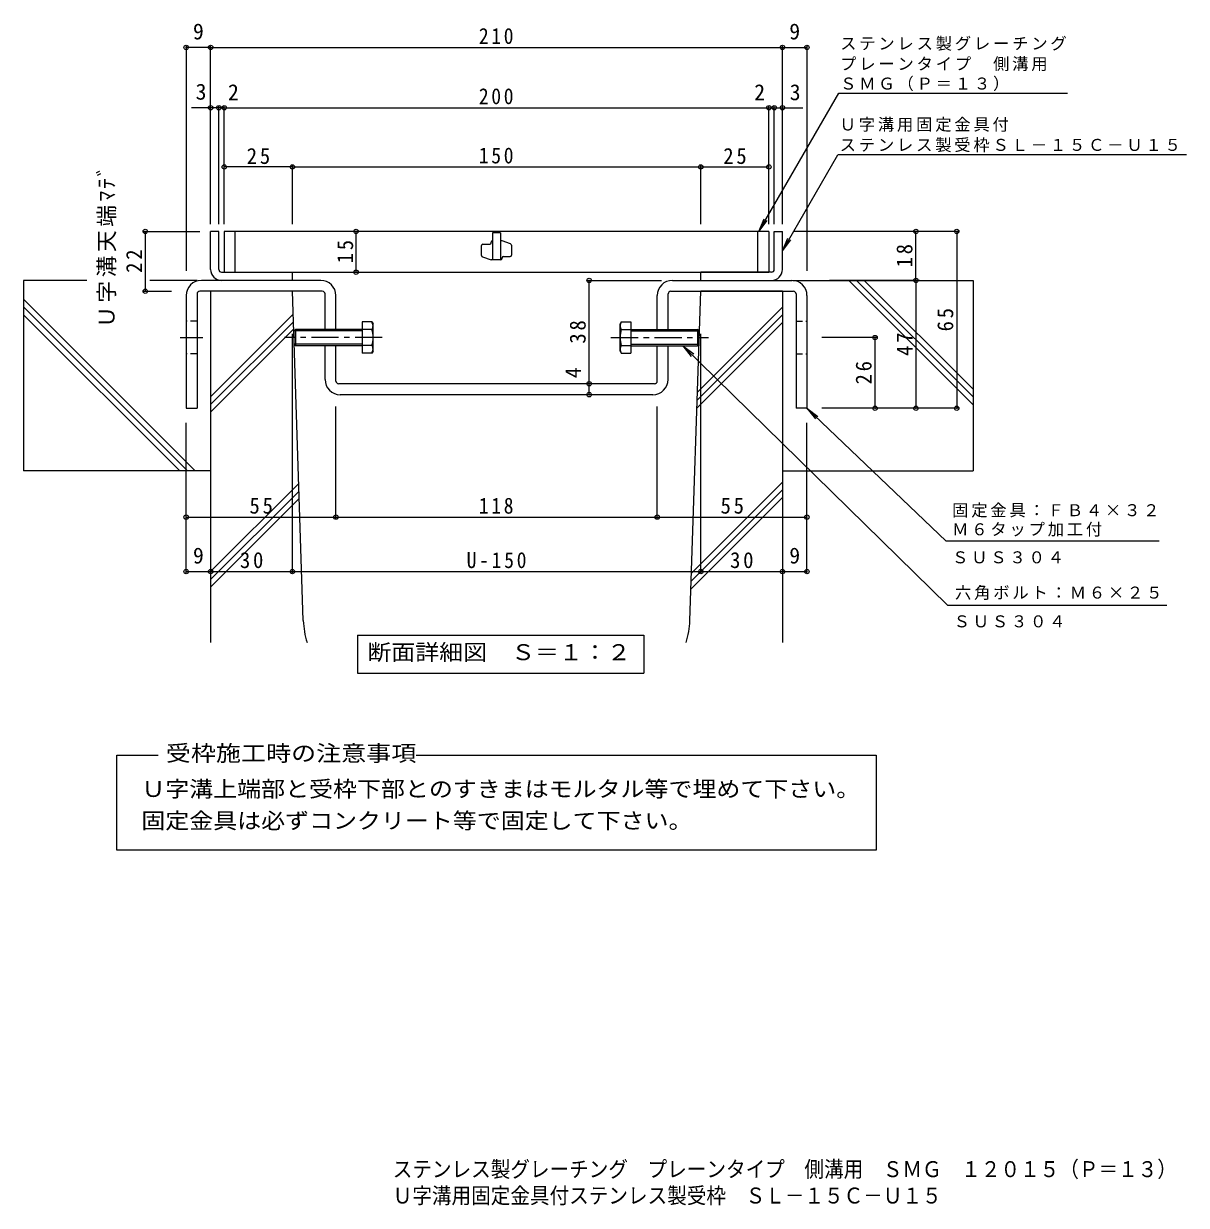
# Model space of a CAD drawing. Units: millimetres at full size. Extents: x -230 to 433, y -388 to 275.
# Drawn here: x -229.7 to 197.3, y -387.7 to 46.5 of the extents above; entities that cross this region are included whole.
import ezdxf
from ezdxf.enums import TextEntityAlignment as Align

# ---------------------------------------------------------------- set-up
doc = ezdxf.new("R2010")
doc.units = ezdxf.units.MM
doc.header["$LTSCALE"] = 2
doc.header["$PDMODE"] = 32
doc.header["$PDSIZE"] = 1.6
doc.linetypes.add('CHAIN1', pattern=[8, 5, -1, 1, -1])
doc.linetypes.add('DASHED1', pattern=[1.8, 1.2, -0.6])
doc.layers.add('D-0', color=2, linetype='Continuous')
for name, color, linetype, lineweight in [('D-1', 2, 'Continuous', 9), ('D-2', 3, 'Continuous', 9), ('D-4', 7, 'Continuous', 9), ('D-5', 7, 'Continuous', 9), ('D-6', 6, 'Continuous', 9), ('D-8', 3, 'Continuous', 9), ('D-A', 2, 'Continuous', 9)]:
    doc.layers.add(name, color=color, linetype=linetype, lineweight=lineweight)
doc.styles.add('ＭＳ ゴシック', font='')
doc.styles.get('ＭＳ ゴシック').set_extended_font_data('MS Gothic')

msp = doc.modelspace()

# ---------------------------------------------------------------- linework, layer by layer
at = {"layer": 'D-1'}
for p, q in [((-158.057, -29.867), (-161.057, -29.867)), ((-161.057, -43.867), (-161.057, -29.867)), ((-158.057, -43.867), (-158.057, -29.867)), ((45.942, -29.867), (48.942, -29.867)), ((45.942, -43.867), (45.942, -29.867)), ((48.942, -43.867), (48.942, -29.867)), ((-157.057, -44.867), (-131.057, -44.867)), ((-131.057, -47.867), (-131.057, -44.867)), ((44.942, -44.867), (18.942, -44.867)), ((18.942, -47.867), (18.942, -44.867)), ((-157.057, -47.867), (-158.058, -47.867)), ((-131.057, -47.867), (-157.057, -47.867)), ((18.942, -47.867), (44.943, -47.867)), ((44.943, -47.867), (45.943, -47.867))]:
    msp.add_line(p, q, dxfattribs=at)
for centre, radius, start, end in [((-157.057, -43.867), 4, 180, 270), ((-157.057, -43.867), 1, 180, 270), ((44.942, -43.867), 1, 270, 0), ((44.942, -43.867), 4, 270, 0)]:
    msp.add_arc(centre, radius, start, end, dxfattribs=at)
at = {"layer": 'D-2'}
for p, q in [((-156.057, -29.867), (-156.057, -44.867)), ((43.943, -29.867), (-156.057, -29.867)), ((-152.057, -44.867), (-152.057, -29.867)), ((-57.557, -30.367), (-57.557, -40.367)), ((-54.558, -30.367), (-57.557, -30.367)), ((-54.558, -30.367), (-54.558, -40.367)), ((39.943, -44.867), (39.943, -29.867)), ((43.943, -29.867), (43.943, -44.867)), ((-61.058, -34.617), (-58.558, -34.617)), ((-58.058, -34.117), (-58.058, -33.868)), ((-54.058, -33.367), (-54.558, -33.367)), ((-50.889, -34.499), (-54.058, -33.367)), ((-61.558, -38.765), (-61.558, -35.117)), ((-50.558, -34.97), (-50.558, -38.617)), ((-61.226, -39.236), (-58.058, -40.367)), ((-54.558, -40.367), (-58.058, -40.367)), ((-54.058, -39.867), (-54.058, -39.618)), ((-53.557, -39.117), (-51.057, -39.117)), ((-156.057, -44.867), (43.943, -44.867))]:
    msp.add_line(p, q, dxfattribs=at)
for centre, start, end in [((-61.058, -35.117), 90, 180), ((-58.558, -34.117), 270, 0), ((-57.557, -33.868), 90, 180), ((-51.057, -34.97), 0, 70.34616), ((-61.058, -38.765), 180, 250.34616), ((-51.057, -38.617), 270, 0), ((-54.558, -39.867), 270, 0), ((-53.557, -39.618), 90, 180)]:
    msp.add_arc(centre, 0.5, start, end, dxfattribs=at)
at = {"layer": 'D-4'}
for p, q in [((-170.057, 38.306), (-170.057, -44.402)), ((-161.057, 37.706), (-170.057, 37.706)), ((-161.057, -27.276), (-161.057, 38.306)), ((-161.057, 37.706), (48.942, 37.706)), ((48.942, -27.276), (48.942, 38.306)), ((48.942, 37.706), (57.943, 37.706)), ((57.943, 38.306), (57.943, -44.402)), ((-157.058, 15.567), (-168.139, 15.567)), ((-158.058, -27.276), (-158.058, 16.167)), ((-156.058, 15.567), (-157.058, 15.567)), ((-156.058, -27.276), (-156.058, 16.167)), ((-156.058, 15.567), (43.943, 15.567)), ((43.943, -27.276), (43.943, 16.167)), ((45.943, -27.276), (45.943, 16.167)), ((-131.057, -6.184), (-156.058, -6.184)), ((-131.057, -27.276), (-131.057, -5.584)), ((-131.057, -6.184), (18.943, -6.184)), ((18.943, -27.276), (18.943, -5.584)), ((18.943, -6.184), (43.943, -6.184)), ((-185.657, -29.867), (-165.057, -29.867)), ((-185.057, -29.867), (-185.057, -51.867)), ((-107.671, -44.867), (-107.671, -29.867)), ((113.543, -29.867), (52.942, -29.867)), ((97.943, -47.867), (97.943, -29.867)), ((112.943, -29.867), (112.943, -94.867)), ((-185.657, -51.867), (-175.488, -51.867)), ((-22.657, -47.867), (4.543, -47.867)), ((-22.057, -85.867), (-22.057, -47.867)), ((99.221, -47.867), (66.263, -47.867)), ((97.943, -47.867), (97.943, -94.867)), ((-131.057, -155.467), (-131.057, -67.48)), ((18.943, -155.467), (18.943, -67.48)), ((83.543, -68.867), (63.374, -68.867)), ((82.943, -94.867), (82.943, -68.867)), ((-22.057, -89.867), (-22.057, -85.867)), ((-115.057, -135.468), (-115.057, -94.188)), ((2.943, -135.468), (2.943, -94.188)), ((113.543, -94.867), (63.374, -94.867)), ((-170.057, -155.467), (-170.057, -100.241)), ((57.943, -155.467), (57.943, -100.241)), ((-170.057, -134.868), (-115.057, -134.868)), ((-115.057, -134.868), (2.943, -134.868)), ((2.943, -134.868), (57.943, -134.868)), ((-170.057, -154.867), (-161.057, -154.867)), ((-161.057, -154.867), (-131.057, -154.867)), ((-131.057, -154.867), (18.943, -154.867)), ((18.943, -154.867), (48.943, -154.867)), ((48.943, -154.867), (57.943, -154.867))]:
    msp.add_line(p, q, dxfattribs=at)
msp.add_lwpolyline([(43.943, 15.567), (44.943, 15.567), (56.475, 15.567)], dxfattribs=at)
for p in [(-170.057, 37.706), (-161.057, 37.706), (48.942, 37.706), (57.943, 37.706), (-161.057, 15.567), (-158.058, 15.567), (-156.058, 15.567), (43.943, 15.567), (45.943, 15.567), (48.942, 15.567), (-156.058, -6.184), (-131.057, -6.184), (18.943, -6.184), (43.943, -6.184), (-185.057, -29.867), (-107.671, -29.867), (97.943, -29.867), (112.943, -29.867), (-107.671, -44.867), (-22.057, -47.867), (97.943, -47.867), (-185.057, -51.867), (82.943, -68.867), (-22.057, -85.867), (-22.057, -89.867), (82.943, -94.867), (97.943, -94.867), (112.943, -94.867), (-170.057, -134.868), (-115.057, -134.868), (2.943, -134.868), (57.943, -134.868), (-170.057, -154.867), (-161.057, -154.867), (-131.057, -154.867), (18.943, -154.867), (48.943, -154.867), (57.943, -154.867)]:
    msp.add_point(p, dxfattribs=at)
at = {"layer": 'D-5'}
for p, q in [((40.282, -29.867), (69.627, 20.959)), ((69.627, 20.959), (153.671, 20.959)), ((48.942, -36.998), (69.3, -1.737)), ((197.262, -1.737), (69.3, -1.737)), ((40.282, -29.867), (42.196, -25.248)), ((40.282, -29.867), (43.326, -25.901)), ((48.942, -36.998), (50.856, -32.378)), ((48.942, -36.998), (51.986, -33.031)), ((12.348, -71.867), (109.696, -167.301)), ((12.348, -71.867), (16.345, -74.872)), ((12.348, -71.867), (15.431, -75.804)), ((57.943, -94.867), (61.026, -98.804)), ((57.943, -94.867), (61.939, -97.872)), ((57.943, -94.867), (109.11, -143.689)), ((187.225, -143.689), (109.11, -143.689)), ((190.126, -167.301), (109.696, -167.301)), ((-107.127, -178.177), (-1.927, -178.177)), ((-107.127, -178.177), (-107.127, -192.177)), ((-1.927, -178.177), (-1.927, -192.177)), ((-107.127, -192.177), (-1.927, -192.177)), ((-195.516, -222.319), (-180.299, -222.319)), ((-195.516, -257.241), (-195.516, -222.319)), ((-85.585, -222.319), (83.401, -222.319)), ((83.401, -222.319), (83.401, -257.241)), ((83.401, -257.241), (-195.516, -257.241))]:
    msp.add_line(p, q, dxfattribs=at)
at = {"layer": 'D-6'}
for p, q in [((-229.737, -47.867), (-229.737, -117.867)), ((-206.479, -47.867), (-229.737, -47.867)), ((-166.057, -47.867), (-183.354, -47.867)), ((-131.057, -51.867), (-161.057, -51.867)), ((-161.057, -51.867), (-161.057, -180.911)), ((-127.024, -172.867), (-131.057, -51.867)), ((14.909, -172.867), (18.943, -51.867)), ((48.943, -51.867), (18.943, -51.867)), ((48.943, -51.867), (48.943, -180.911)), ((52.693, -47.867), (118.943, -47.867)), ((118.943, -93.55), (73.26, -47.867)), ((118.943, -90.722), (76.088, -47.867)), ((118.943, -87.893), (78.917, -47.867)), ((118.943, -47.867), (118.943, -117.867)), ((-166.695, -117.867), (-229.737, -54.825)), ((-169.523, -117.867), (-229.737, -57.653)), ((-172.352, -117.867), (-229.737, -60.482)), ((-161.057, -90.605), (-130.776, -60.323)), ((17.609, -91.872), (48.943, -60.538)), ((17.707, -88.946), (48.943, -57.71)), ((-161.057, -93.433), (-130.684, -63.06)), ((17.512, -94.798), (48.943, -63.367)), ((-161.057, -96.262), (-130.593, -65.797)), ((-161.057, -117.867), (-229.737, -117.867)), ((48.943, -117.867), (118.943, -117.867)), ((-161.057, -154.898), (-128.702, -122.542)), ((-161.057, -157.726), (-128.61, -125.279)), ((15.392, -158.382), (48.943, -124.832)), ((15.49, -155.456), (48.943, -122.003)), ((-161.057, -160.555), (-128.519, -128.016)), ((15.295, -161.308), (48.943, -127.66))]:
    msp.add_line(p, q, dxfattribs=at)
for centre, start, end in [((-97.041, -171.867), 181.90909, 197.54433), ((-15.074, -171.867), 342.45567, 358.09091)]:
    msp.add_arc(centre, 30, start, end, dxfattribs=at)
at = {"layer": 'D-8'}
for p, q in [((-120.057, -51.867), (-165.057, -51.867)), ((-120.657, -47.867), (-164.457, -47.867)), ((7.943, -51.867), (52.943, -51.867)), ((8.543, -47.867), (52.343, -47.867)), ((-166.057, -52.867), (-166.057, -94.867)), ((-119.057, -65.867), (-119.057, -52.867)), ((-115.057, -65.867), (-115.057, -53.467)), ((2.943, -65.867), (2.943, -53.467)), ((6.943, -65.867), (6.943, -52.867)), ((53.943, -52.867), (53.943, -94.867)), ((-119.057, -84.267), (-119.057, -71.867)), ((-115.057, -84.867), (-115.057, -71.867)), ((2.943, -84.867), (2.943, -71.867)), ((6.943, -84.267), (6.943, -71.867)), ((1.943, -85.867), (-114.057, -85.867)), ((1.343, -89.867), (-113.457, -89.867))]:
    msp.add_line(p, q, dxfattribs=at)
at = {"layer": 'D-8', "linetype": 'DASHED1'}
for p, q in [((-166.057, -62.867), (-170.057, -62.867)), ((53.943, -62.867), (57.943, -62.867)), ((-166.057, -74.867), (-170.057, -74.867)), ((53.943, -74.867), (57.943, -74.867))]:
    msp.add_line(p, q, dxfattribs=at)
at = {"layer": 'D-8', "linetype": 'CHAIN1'}
msp.add_line((-172.2, -68.867), (-163.943, -68.867), dxfattribs=at)
at = {"layer": 'D-8'}
for points in [[(-170.057, -53.467), (-170.057, -94.867), (-166.057, -94.867)], [(57.943, -53.467), (57.943, -94.867), (53.943, -94.867)]]:
    msp.add_lwpolyline(points, dxfattribs=at)
for centre, radius, start, end in [((-164.457, -53.467), 5.6, 90, 180), ((-165.057, -52.867), 1, 90, 180), ((-120.657, -53.467), 5.6, 0, 90), ((-120.057, -52.867), 1, 0, 90), ((8.543, -53.467), 5.6, 90, 180), ((7.943, -52.867), 1, 90, 180), ((52.343, -53.467), 5.6, 0, 90), ((52.943, -52.867), 1, 0, 90), ((-113.457, -84.267), 5.6, 180, 270), ((-114.057, -84.867), 1, 180, 270), ((1.343, -84.267), 5.6, 270, 0), ((1.943, -84.867), 1, 270, 0)]:
    msp.add_arc(centre, radius, start, end, dxfattribs=at)
at = {"layer": 'D-A'}
for p, q in [((-101.855, -63.094), (-105.409, -63.094)), ((-105.409, -63.094), (-105.409, -74.641)), ((-101.855, -63.094), (-101.409, -63.867)), ((-101.409, -73.867), (-101.409, -63.867)), ((-10.259, -63.094), (-10.706, -63.867)), ((-10.706, -73.867), (-10.706, -63.867)), ((-10.259, -63.094), (-6.706, -63.094)), ((-6.706, -63.094), (-6.706, -74.641)), ((-130.409, -66.409), (-129.867, -65.867)), ((-105.409, -66.409), (-130.409, -66.409)), ((-130.409, -71.326), (-130.409, -66.409)), ((-105.409, -65.867), (-129.867, -65.867)), ((-129.867, -65.867), (-129.867, -71.867)), ((-101.855, -65.98), (-105.409, -65.98)), ((-10.259, -65.98), (-6.706, -65.98)), ((-6.706, -65.867), (17.752, -65.867)), ((-6.706, -66.409), (18.294, -66.409)), ((18.294, -66.409), (17.752, -65.867)), ((17.752, -65.867), (17.752, -71.867)), ((18.294, -71.326), (18.294, -66.409)), ((-105.409, -71.326), (-130.409, -71.326)), ((-130.409, -71.326), (-129.867, -71.867)), ((-105.409, -71.867), (-129.867, -71.867)), ((-101.855, -71.754), (-105.409, -71.754)), ((-10.259, -71.754), (-6.706, -71.754)), ((-6.706, -71.326), (18.294, -71.326)), ((-6.706, -71.867), (17.752, -71.867)), ((18.294, -71.326), (17.752, -71.867)), ((-101.855, -74.641), (-105.409, -74.641)), ((-101.409, -73.867), (-101.855, -74.641)), ((-10.706, -73.867), (-10.259, -74.641)), ((-10.259, -74.641), (-6.706, -74.641))]:
    msp.add_line(p, q, dxfattribs=at)
at = {"layer": 'D-A', "linetype": 'CHAIN1'}
for p, q in [((-98.048, -68.867), (-133.942, -68.867)), ((-14.067, -68.867), (21.827, -68.867))]:
    msp.add_line(p, q, dxfattribs=at)
at = {"layer": 'D-A'}
for centre, radius, start, end in [((-104.807, -64.798), 3.408, 4.38425, 29.99998), ((-104.255, -64.447), 2.848, 327.42444, 358.1913), ((-7.308, -64.798), 3.408, 150.00002, 175.61575), ((-7.86, -64.447), 2.848, 181.8087, 212.57556), ((-110.962, -68.867), 9.553, 342.41203, 17.58795), ((-1.153, -68.867), 9.553, 162.41205, 197.58797), ((-104.807, -72.937), 3.408, 330, 355.61574), ((-104.255, -73.287), 2.848, 1.80869, 32.57555), ((-7.86, -73.287), 2.848, 147.42445, 178.19131), ((-7.308, -72.937), 3.408, 184.38426, 210)]:
    msp.add_arc(centre, radius, start, end, dxfattribs=at)

# ---------------------------------------------------------------- texts
at = {"layer": 'D-0', "style": 'ＭＳ ゴシック', "width": 0.9}
msp.add_text('Ｕ字溝用固定金具付ステンレス製受枠\u3000ＳＬ－１５Ｃ－Ｕ１５', height=5.865, dxfattribs=at).set_placement((-94.196, -388.815), align=Align.BOTTOM_LEFT)
at = {"layer": 'D-4', "color": 2, "style": 'ＭＳ ゴシック'}
for s, p in [('9', (-167.557, 38.906)), ('9', (51.442, 38.906)), ('3', (-166.58, 16.767)), ('2', (-154.689, 16.567)), ('2', (38.574, 16.567)), ('3', (51.603, 16.567)), ('9', (-167.557, -153.667)), ('9', (51.443, -153.667))]:
    msp.add_text(s, height=5.865, dxfattribs=at).set_placement(p, align=Align.BOTTOM_LEFT)
msp.add_text('4', height=5.865, rotation=90, dxfattribs=at).set_placement((-23.257, -83.816), align=Align.BOTTOM_LEFT)
at = {"layer": 'D-4', "color": 2, "char_height": 5.865, "attachment_point": 7, "style": 'ＭＳ ゴシック'}
for s, insert in [('\\T1.27;\\W0.9;210', (-62.557, 38.906)), ('\\T1.27;\\W0.9;200', (-62.557, 16.767)), ('\\T1.27;\\W0.95;25', (-147.808, -5.184)), ('\\T1.27;\\W0.9;150', (-62.557, -4.984)), ('\\T1.27;\\W0.95;25', (27.193, -5.184)), ('\\T1.27;\\W0.95;55', (-146.807, -133.668)), ('\\T1.27;\\W0.9;118', (-62.557, -133.668)), ('\\T1.27;\\W0.95;55', (26.193, -133.668)), ('\\T1.27;\\W0.95;30', (-150.307, -153.667)), ('\\T1.28;\\W0.9;U-150', (-67.057, -153.667)), ('\\T1.27;\\W0.95;30', (29.693, -153.667))]:
    msp.add_mtext(s, dxfattribs=dict(at, insert=insert))
at = {"layer": 'D-4', "color": 2, "char_height": 5.865, "attachment_point": 7, "rotation": 90, "style": 'ＭＳ ゴシック'}
for s, insert in [('\\T1.16;Ｕ字溝天端ﾏﾃﾞ', (-195.709, -65.332)), ('\\T1.27;\\W0.95;15', (-108.671, -41.617)), ('\\T1.27;\\W0.95;22', (-186.257, -45.117)), ('\\T1.27;\\W0.95;18', (96.743, -43.117)), ('\\T1.27;\\W0.95;65', (111.743, -66.617)), ('\\T1.27;\\W0.95;38', (-23.257, -71.117)), ('\\T1.27;\\W0.95;47', (96.743, -75.617)), ('\\T1.27;\\W0.95;26', (81.743, -86.117))]:
    msp.add_mtext(s, dxfattribs=dict(at, insert=insert))
at = {"layer": 'D-5', "color": 2, "style": 'ＭＳ ゴシック'}
for s, width, p in [('断面詳細図\u3000Ｓ＝１：２', 1.1, (-103.527, -189.177)), ('受枠施工時の注意事項', 1.15, (-177.522, -226.288)), ('Ｕ字溝上端部と受枠下部とのすきまはモルタル等で埋めて下さい。', 1.1, (-186.522, -239.429)), ('固定金具は必ずコンクリート等で固定して下さい。', 1.1, (-186.522, -251.089)), ('ステンレス製グレーチング\u3000プレーンタイプ\u3000側溝用\u3000ＳＭＧ\u3000１２０１５（Ｐ＝１３）', 0.9, (-94.196, -379.123))]:
    msp.add_text(s, height=5.865, dxfattribs=dict(at, width=width)).set_placement(p, align=Align.BOTTOM_LEFT)
at = {"layer": 'D-5', "char_height": 4.399, "attachment_point": 7, "style": 'ＭＳ ゴシック'}
for s, insert in [('\\T1.17;ステンレス製グレーチング', (70.108, 36.484)), ('\\T1.17;プレーンタイプ\u3000側溝用', (70.108, 28.991)), ('\\T1.17;ＳＭＧ（Ｐ＝１３）', (70.108, 21.663)), ('\\T1.17;Ｕ字溝用固定金具付', (69.924, 6.705)), ('\\T1.17;ステンレス製受枠ＳＬ－１５Ｃ－Ｕ１５', (69.924, -0.785)), ('\\T1.17;固定金具：ＦＢ４×３２', (111.225, -135.022)), ('\\T1.17;Ｍ６タップ加工付', (111.225, -142.022)), ('\\T1.17;ＳＵＳ３０４', (111.225, -151.91)), ('\\T1.17;六角ボルト：Ｍ６×２５', (112.304, -165.301)), ('\\T1.17;ＳＵＳ３０４', (111.783, -175.433))]:
    msp.add_mtext(s, dxfattribs=dict(at, insert=insert))

doc.saveas('drawing.dxf')
